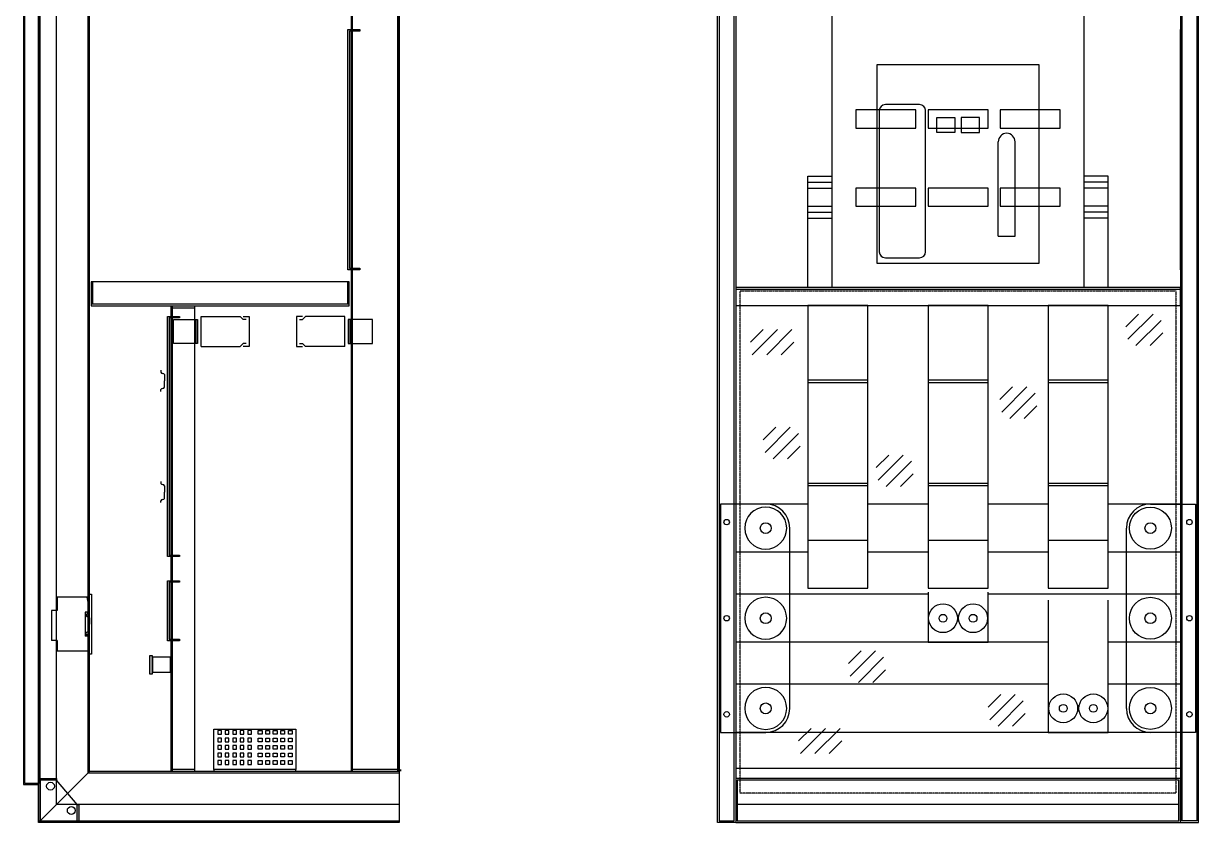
# Model space of a CAD drawing. Header units: millimetres. Extents: x 3151 to 30896, y 1337 to 7086.
# Drawn here: x 11679 to 13634, y 4337 to 5667 of the extents above; entities that cross this region are included whole.
import ezdxf

# ---------------------------------------------------------------- set-up
doc = ezdxf.new("R2010")
doc.units = ezdxf.units.MM
doc.linetypes.add('CENTER', pattern=[2, 1.25, -0.25, 0.25, -0.25])
doc.linetypes.add('DASHED2', pattern=[0.375, 0.25, -0.125])

msp = doc.modelspace()

# ---------------------------------------------------------------- hatches: boundary and pattern name
for points in [[(12218.3, 5656.7), (12238.3, 5656.7), (12238.3, 5654), (12221, 5654), (12221, 5259.3), (12238.3, 5259.3), (12238.3, 5256.7), (12218.3, 5256.7)], [(11918.3, 5179.2), (11938.3, 5179.2), (11938.3, 5176.5), (11921, 5176.5), (11921, 4781.8), (11938.3, 4781.8), (11938.3, 4779.2), (11918.3, 4779.2)], [(11918.3, 4739.2), (11938.3, 4739.2), (11938.3, 4736.5), (11921, 4736.5), (11921, 4641.8), (11938.3, 4641.8), (11938.3, 4639.2), (11918.3, 4639.2)], [(11888.3, 4584.2), (11893.3, 4584.2), (11893.3, 4614.2), (11888.3, 4614.2)], [(11733.8, 4409.7), (11733.8, 4407), (11706.5, 4407), (11706.5, 4339.3), (11768.2, 4339.3), (11768.2, 4366.7), (11770.8, 4366.7), (11770.8, 4336.7), (11703.8, 4336.7), (11703.8, 4409.7)]]:
    msp.add_hatch(color=7).paths.add_polyline_path(points)

# ---------------------------------------------------------------- linework, layer by layer
at = {"color": 7}
for p, q in [((11703.8, 4336.7), (11703.8, 6536.7)), ((11706.5, 4336.7), (11706.5, 6536.7)), ((12303.8, 6536.7), (12303.8, 4336.7)), ((12833.8, 4336.7), (12833.8, 6536.7)), ((12836.5, 6534), (12836.5, 4339.3)), ((12861.2, 4339.3), (12861.2, 6534)), ((12863.8, 6536.7), (12863.8, 4336.7)), ((13603.8, 6536.7), (13603.8, 4336.7)), ((13606.5, 4339.3), (13606.5, 6534)), ((13631.2, 6534), (13631.2, 4339.3)), ((13633.8, 4336.7), (13633.8, 6536.7)), ((11678.8, 6512.8), (11678.8, 4399.8)), ((11680.8, 4401.8), (11680.8, 6510.8)), ((11703.8, 6510.8), (11703.8, 4401.8)), ((11733.8, 4366.7), (11733.8, 6506.7)), ((11786.2, 4419), (11786.2, 6454.3)), ((11788.8, 4421.7), (11788.8, 6451.7)), ((12223.8, 6451.2), (12223.8, 4422.2)), ((12226.5, 4422.2), (12226.5, 6451.2)), ((12301.2, 6451.2), (12301.2, 4422.2)), ((12303.8, 6451.2), (12303.8, 4422.2)), ((12303.8, 4422.2), (12303.8, 6451.2)), ((13023.8, 5712.7), (13023.8, 5227.7)), ((13443.8, 5227.7), (13443.8, 5712.7)), ((12218.3, 5256.7), (12218.3, 5656.7)), ((12218.3, 5656.7), (12238.3, 5656.7)), ((12238.3, 5654), (12221, 5654)), ((12221, 5654), (12221, 5259.3)), ((12238.3, 5656.7), (12238.3, 5654)), ((13603.8, 5256.7), (13603.8, 5656.7)), ((13368.8, 5597.7), (13098.8, 5597.7)), ((13098.8, 5597.7), (13098.8, 5267.7)), ((13368.8, 5267.7), (13368.8, 5597.7)), ((13163.8, 5522.7), (13063.8, 5522.7)), ((13063.8, 5522.7), (13063.8, 5492.7)), ((13102.8, 5521.7), (13102.8, 5286.7)), ((13169.8, 5531.7), (13112.8, 5531.7)), ((13163.8, 5492.7), (13163.8, 5522.7)), ((13179.8, 5286.7), (13179.8, 5521.7)), ((13283.8, 5522.7), (13183.8, 5522.7)), ((13183.8, 5522.7), (13183.8, 5492.7)), ((13283.8, 5492.7), (13283.8, 5522.7)), ((13403.8, 5522.7), (13303.8, 5522.7)), ((13303.8, 5522.7), (13303.8, 5492.7)), ((13403.8, 5492.7), (13403.8, 5522.7)), ((13198.5, 5485), (13198.5, 5510)), ((13198.5, 5510), (13228.5, 5510)), ((13228.5, 5510), (13228.5, 5485)), ((13269.2, 5510), (13239.2, 5510)), ((13239.2, 5510), (13239.2, 5485)), ((13269.2, 5485), (13269.2, 5510)), ((13063.8, 5492.7), (13163.8, 5492.7)), ((13183.8, 5492.7), (13283.8, 5492.7)), ((13228.5, 5485), (13198.5, 5485)), ((13239.2, 5485), (13269.2, 5485)), ((13303.8, 5492.7), (13403.8, 5492.7)), ((13300.7, 5312.7), (13300.7, 5469.9)), ((13328.7, 5312.7), (13328.7, 5469.9)), ((12983.8, 5227.2), (12983.8, 5412.7)), ((12983.8, 5412.7), (13023.8, 5412.7)), ((12983.8, 5402.7), (13023.8, 5402.7)), ((13483.8, 5412.7), (13443.8, 5412.7)), ((13483.8, 5402.7), (13443.8, 5402.7)), ((13483.8, 5227.2), (13483.8, 5412.7)), ((12983.8, 5392.7), (13023.8, 5392.7)), ((13163.8, 5392.7), (13063.8, 5392.7)), ((13063.8, 5392.7), (13063.8, 5362.7)), ((13163.8, 5362.7), (13163.8, 5392.7)), ((13283.8, 5392.7), (13183.8, 5392.7)), ((13183.8, 5392.7), (13183.8, 5362.7)), ((13283.8, 5362.7), (13283.8, 5392.7)), ((13403.8, 5392.7), (13303.8, 5392.7)), ((13303.8, 5392.7), (13303.8, 5362.7)), ((13403.8, 5362.7), (13403.8, 5392.7)), ((13483.8, 5392.7), (13443.8, 5392.7)), ((12983.8, 5362.7), (13023.8, 5362.7)), ((13063.8, 5362.7), (13163.8, 5362.7)), ((13183.8, 5362.7), (13283.8, 5362.7)), ((13303.8, 5362.7), (13403.8, 5362.7)), ((13483.8, 5362.7), (13443.8, 5362.7)), ((12983.8, 5352.7), (13023.8, 5352.7)), ((12983.8, 5342.7), (13023.8, 5342.7)), ((13483.8, 5352.7), (13443.8, 5352.7)), ((13483.8, 5342.7), (13443.8, 5342.7)), ((13300.7, 5312.7), (13328.7, 5312.7)), ((12221, 5259.3), (12238.3, 5259.3)), ((12238.3, 5259.3), (12238.3, 5256.7)), ((13098.8, 5267.7), (13368.8, 5267.7)), ((13112.8, 5276.7), (13169.8, 5276.7)), ((12238.3, 5256.7), (12218.3, 5256.7)), ((11791.7, 5236.7), (11791.7, 5196.7)), ((12220.7, 5236.7), (11791.7, 5236.7)), ((11794.3, 5199.3), (11794.3, 5236.7)), ((12218, 5236.7), (12218, 5199.3)), ((12220.7, 5196.7), (12220.7, 5236.7)), ((13603.8, 5227.2), (12863.8, 5227.2)), ((12863.8, 5227.2), (12863.8, 5197.2)), ((12863.8, 5224.2), (13603.8, 5224.2)), ((13023.8, 5227.7), (13443.8, 5227.7)), ((13603.8, 5197.2), (13603.8, 5227.2)), ((12220.7, 5199.3), (11791.7, 5199.3)), ((11791.7, 5196.7), (12220.7, 5196.7)), ((11963.8, 5196.2), (11923.8, 5196.2)), ((11923.8, 5196.2), (11923.8, 4422.2)), ((11926.5, 4422.2), (11926.5, 5196.2)), ((11926.5, 5193.5), (11963.8, 5193.5)), ((11963.8, 4422.2), (11963.8, 5196.2)), ((12863.8, 5197.2), (13603.8, 5197.2)), ((13083.8, 5197.2), (12983.8, 5197.2)), ((12983.8, 5197.2), (12983.8, 4806.7)), ((13083.8, 5197.2), (12983.8, 5197.2)), ((12983.8, 5197.2), (12983.8, 4726.7)), ((13083.8, 4806.7), (13083.8, 5197.2)), ((13083.8, 4726.7), (13083.8, 5197.2)), ((13283.8, 5197.2), (13183.8, 5197.2)), ((13183.8, 5197.2), (13183.8, 4806.7)), ((13283.8, 5197.2), (13183.8, 5197.2)), ((13183.8, 5197.2), (13183.8, 4726.7)), ((13283.8, 4806.7), (13283.8, 5197.2)), ((13283.8, 4726.7), (13283.8, 5197.2)), ((13483.8, 5197.2), (13383.8, 5197.2)), ((13383.8, 5197.2), (13383.8, 4806.7)), ((13483.8, 5197.2), (13383.8, 5197.2)), ((13383.8, 5197.2), (13383.8, 4726.7)), ((13483.8, 4806.7), (13483.8, 5197.2)), ((13483.8, 4726.7), (13483.8, 5197.2)), ((13513.2, 5162), (13534.2, 5183)), ((13516.2, 5141), (13558.2, 5183)), ((11918.3, 4779.2), (11918.3, 5179.2)), ((11918.3, 5179.2), (11938.3, 5179.2)), ((11938.3, 5176.5), (11921, 5176.5)), ((11921, 5176.5), (11921, 4781.8)), ((11938.3, 5179.2), (11938.3, 5176.5)), ((11974.3, 5129.2), (11974.3, 5179.2)), ((11974.3, 5179.2), (12039.3, 5179.2)), ((12044.3, 5174.2), (12039.3, 5179.2)), ((12044.3, 5179.2), (12054.3, 5179.2)), ((12049.3, 5174.2), (12044.3, 5174.2)), ((12054.3, 5179.2), (12054.3, 5129.2)), ((12133.3, 5179.2), (12133.3, 5129.2)), ((12143.3, 5179.2), (12133.3, 5179.2)), ((12138.3, 5174.2), (12143.3, 5174.2)), ((12143.3, 5174.2), (12148.3, 5179.2)), ((12213.3, 5179.2), (12148.3, 5179.2)), ((12213.3, 5129.2), (12213.3, 5179.2)), ((13529.7, 5130.5), (13571.7, 5172.5)), ((12888.4, 5136.4), (12909.4, 5157.4)), ((12891.4, 5115.4), (12933.4, 5157.4)), ((12915.4, 5115.4), (12957.4, 5157.4)), ((13553.7, 5130.5), (13574.7, 5151.5)), ((11974.3, 5129.2), (12039.3, 5129.2)), ((12044.3, 5134.2), (12039.3, 5129.2)), ((12049.3, 5134.2), (12044.3, 5134.2)), ((12054.3, 5129.2), (12044.3, 5129.2)), ((12133.3, 5129.2), (12143.3, 5129.2)), ((12138.3, 5134.2), (12143.3, 5134.2)), ((12143.3, 5134.2), (12148.3, 5129.2)), ((12213.3, 5129.2), (12148.3, 5129.2)), ((12939.4, 5115.4), (12960.4, 5136.4)), ((11907.6, 5089.4), (11907.6, 5086.1)), ((11913.3, 5082.2), (11913.3, 5071.7)), ((11913.3, 5061.2), (11913.3, 5071.7)), ((12983.8, 5073.5), (13083.8, 5073.5)), ((12983.8, 5069.3), (13083.8, 5069.3)), ((13183.8, 5073.5), (13283.8, 5073.5)), ((13183.8, 5069.3), (13283.8, 5069.3)), ((13383.8, 5073.5), (13483.8, 5073.5)), ((13383.8, 5069.3), (13483.8, 5069.3)), ((11907.6, 5054.1), (11907.6, 5057.3)), ((13303.4, 5040.9), (13324.4, 5061.9)), ((13306.4, 5019.9), (13348.4, 5061.9)), ((13319.9, 5009.4), (13361.9, 5051.4)), ((13343.9, 5009.4), (13364.9, 5030.4)), ((12909.6, 4973.5), (12930.6, 4994.5)), ((12912.6, 4952.5), (12954.6, 4994.5)), ((12926.1, 4942), (12968.1, 4984)), ((12950.1, 4942), (12971.1, 4963)), ((13097.6, 4927.4), (13118.6, 4948.4)), ((13100.6, 4906.4), (13142.6, 4948.4)), ((13114.1, 4895.9), (13156.1, 4937.9)), ((13138.1, 4895.9), (13159.1, 4916.9)), ((11907.6, 4904.4), (11907.6, 4901.1)), ((11913.3, 4897.2), (11913.3, 4886.7)), ((12983.8, 4901.6), (13083.8, 4901.6)), ((12983.8, 4897.4), (13083.8, 4897.4)), ((13183.8, 4901.6), (13283.8, 4901.6)), ((13183.8, 4897.4), (13283.8, 4897.4)), ((13383.8, 4901.6), (13483.8, 4901.6)), ((13383.8, 4897.4), (13483.8, 4897.4)), ((11907.6, 4869.1), (11907.6, 4872.3)), ((11913.3, 4876.2), (11913.3, 4886.7)), ((12863.8, 4866.7, 0), (12838.8, 4866.7, 0)), ((12838.8, 4866.7, 0), (12838.8, 4486.7, 0)), ((12983.8, 4866.7, 0), (12863.8, 4866.7, 0)), ((12913.8, 4866.7, 0), (12863.8, 4866.7, 0)), ((13183.8, 4866.7, 0), (13083.8, 4866.7, 0)), ((13383.8, 4866.7, 0), (13283.8, 4866.7, 0)), ((13603.8, 4866.7, 0), (13483.8, 4866.7, 0)), ((13553.8, 4866.7, 0), (13603.8, 4866.7, 0)), ((13603.8, 4866.7, 0), (13628.8, 4866.7, 0)), ((13628.8, 4866.7, 0), (13628.8, 4486.7, 0)), ((12953.8, 4526.7, 0), (12953.8, 4826.7, 0)), ((13513.8, 4526.7, 0), (13513.8, 4826.7, 0)), ((12983.8, 4806.7), (13083.8, 4806.7)), ((13183.8, 4806.7), (13283.8, 4806.7)), ((13383.8, 4806.7), (13483.8, 4806.7)), ((11938.3, 4779.2), (11918.3, 4779.2)), ((11921, 4781.8), (11938.3, 4781.8)), ((11938.3, 4781.8), (11938.3, 4779.2)), ((12983.8, 4786.7, 0), (12863.8, 4786.7, 0)), ((13183.8, 4786.7, 0), (13083.8, 4786.7, 0)), ((13383.8, 4786.7, 0), (13283.8, 4786.7, 0)), ((13603.8, 4786.7, 0), (13483.8, 4786.7, 0)), ((11918.3, 4639.2), (11918.3, 4739.2)), ((11918.3, 4739.2), (11938.3, 4739.2)), ((11938.3, 4736.5), (11921, 4736.5)), ((11921, 4736.5), (11921, 4641.8)), ((11938.3, 4739.2), (11938.3, 4736.5)), ((11784.6, 4711.7), (11734.6, 4711.7)), ((11734.6, 4711.7), (11734.6, 4689.4)), ((11787.6, 4697.7), (11784.6, 4711.7)), ((11788.8, 4616.7), (11788.8, 4716.7)), ((11788.8, 4716.7), (11791.8, 4716.7)), ((11791.8, 4716.7), (11791.8, 4616.7)), ((13183.8, 4716.7, 0), (12863.8, 4716.7, 0)), ((12983.8, 4726.7), (13083.8, 4726.7)), ((13183.8, 4726.7), (13283.8, 4726.7)), ((13183.8, 4720.2, 0.5), (13183.8, 4636.7, 0.5)), ((13283.8, 4636.7, 0.5), (13283.8, 4720.2, 0.5)), ((13603.8, 4716.7, 0), (13283.8, 4716.7, 0)), ((13383.8, 4726.7), (13483.8, 4726.7)), ((11787.6, 4697.7), (11787.6, 4682.7)), ((13383.8, 4706.7), (13383.8, 4486.7)), ((13483.8, 4486.7), (13483.8, 4706.7)), ((11725.6, 4689.4), (11725.6, 4639.9)), ((11734.6, 4689.4), (11725.6, 4689.4)), ((11781.2, 4686.7), (11781.2, 4646.7)), ((11784.8, 4686.7), (11781.2, 4686.7)), ((11783.1, 4684.3), (11783.1, 4681.1)), ((11784.8, 4686.7), (11785.6, 4682.7)), ((11785.6, 4682.7), (11787.6, 4682.7)), ((11788.8, 4677.2), (11788.8, 4666.7)), ((11788.8, 4656.2), (11788.8, 4666.7)), ((11734.6, 4639.9), (11725.6, 4639.9)), ((11734.6, 4639.9), (11734.6, 4621.7)), ((11787.6, 4646.7), (11781.2, 4646.7)), ((11782.6, 4646.7), (11784.6, 4650.7)), ((11783.1, 4649), (11783.1, 4652.3)), ((11784.6, 4650.7), (11786.6, 4646.7)), ((11787.6, 4646.7), (11787.6, 4621.7)), ((11938.3, 4639.2), (11918.3, 4639.2)), ((11921, 4641.8), (11938.3, 4641.8)), ((11938.3, 4641.8), (11938.3, 4639.2)), ((13383.8, 4636.7, 0), (12863.8, 4636.7, 0)), ((13183.8, 4636.7, 0.5), (13283.8, 4636.7, 0.5)), ((13603.8, 4636.7, 0), (13483.8, 4636.7, 0)), ((11787.6, 4621.7), (11734.6, 4621.7)), ((11791.8, 4616.7), (11788.8, 4616.7)), ((11893.3, 4614.2), (11888.3, 4614.2)), ((11888.3, 4614.2), (11888.3, 4584.2)), ((11893.3, 4584.2), (11893.3, 4614.2)), ((13051.5, 4601.3), (13072.5, 4622.3)), ((13054.5, 4580.3), (13096.5, 4622.3)), ((11923.3, 4611.7), (11893.3, 4611.7)), ((11893.3, 4611.7), (11893.3, 4586.7)), ((11923.3, 4586.7), (11923.3, 4611.7)), ((13068, 4569.8), (13110, 4611.8)), ((11888.3, 4584.2), (11893.3, 4584.2)), ((11893.3, 4586.7), (11923.3, 4586.7)), ((13092, 4569.8), (13113, 4590.8)), ((13383.8, 4566.7, 0), (12863.8, 4566.7, 0)), ((13603.8, 4566.7, 0), (13483.8, 4566.7, 0)), ((13283.9, 4528.6), (13304.9, 4549.6)), ((13286.9, 4507.6), (13328.9, 4549.6)), ((13300.4, 4497.1), (13342.4, 4539.1)), ((13324.4, 4497.1), (13345.4, 4518.1)), ((11995.5, 4492.2), (12132.2, 4492.2)), ((11995.5, 4425.2), (11995.5, 4492.2)), ((12008.2, 4489.7), (12002, 4489.7)), ((12002, 4489.7), (12002, 4483.5)), ((12002, 4483.5), (12008.2, 4483.5)), ((12008.2, 4477.2), (12002, 4477.2)), ((12002, 4477.2), (12002, 4471)), ((12008.2, 4483.5), (12008.2, 4489.7)), ((12008.2, 4471), (12008.2, 4477.2)), ((12020.7, 4489.7), (12014.5, 4489.7)), ((12014.5, 4489.7), (12014.5, 4483.5)), ((12014.5, 4483.5), (12020.7, 4483.5)), ((12020.7, 4477.2), (12014.5, 4477.2)), ((12014.5, 4477.2), (12014.5, 4471)), ((12020.7, 4483.5), (12020.7, 4489.7)), ((12020.7, 4471), (12020.7, 4477.2)), ((12033.2, 4489.7), (12027, 4489.7)), ((12027, 4489.7), (12027, 4483.5)), ((12027, 4483.5), (12033.2, 4483.5)), ((12033.2, 4477.2), (12027, 4477.2)), ((12027, 4477.2), (12027, 4471)), ((12033.2, 4483.5), (12033.2, 4489.7)), ((12033.2, 4471), (12033.2, 4477.2)), ((12045.7, 4489.7), (12039.5, 4489.7)), ((12039.5, 4489.7), (12039.5, 4483.5)), ((12039.5, 4483.5), (12045.7, 4483.5)), ((12045.7, 4477.2), (12039.5, 4477.2)), ((12039.5, 4477.2), (12039.5, 4471)), ((12045.7, 4483.5), (12045.7, 4489.7)), ((12045.7, 4471), (12045.7, 4477.2)), ((12058.2, 4489.7), (12052, 4489.7)), ((12052, 4489.7), (12052, 4483.5)), ((12052, 4483.5), (12058.2, 4483.5)), ((12058.2, 4477.2), (12052, 4477.2)), ((12052, 4477.2), (12052, 4471)), ((12058.2, 4483.5), (12058.2, 4489.7)), ((12058.2, 4471), (12058.2, 4477.2)), ((12069.5, 4483.5), (12069.5, 4489.7)), ((12069.5, 4489.7), (12075.7, 4489.7)), ((12075.7, 4483.5), (12069.5, 4483.5)), ((12069.5, 4471), (12069.5, 4477.2)), ((12069.5, 4477.2), (12075.7, 4477.2)), ((12075.7, 4489.7), (12075.7, 4483.5)), ((12075.7, 4477.2), (12075.7, 4471)), ((12082, 4483.5), (12082, 4489.7)), ((12082, 4489.7), (12088.2, 4489.7)), ((12088.2, 4483.5), (12082, 4483.5)), ((12082, 4471), (12082, 4477.2)), ((12082, 4477.2), (12088.2, 4477.2)), ((12088.2, 4489.7), (12088.2, 4483.5)), ((12088.2, 4477.2), (12088.2, 4471)), ((12094.5, 4483.5), (12094.5, 4489.7)), ((12094.5, 4489.7), (12100.7, 4489.7)), ((12100.7, 4483.5), (12094.5, 4483.5)), ((12094.5, 4471), (12094.5, 4477.2)), ((12094.5, 4477.2), (12100.7, 4477.2)), ((12100.7, 4489.7), (12100.7, 4483.5)), ((12100.7, 4477.2), (12100.7, 4471)), ((12107, 4483.5), (12107, 4489.7)), ((12107, 4489.7), (12113.2, 4489.7)), ((12113.2, 4483.5), (12107, 4483.5)), ((12107, 4471), (12107, 4477.2)), ((12107, 4477.2), (12113.2, 4477.2)), ((12113.2, 4489.7), (12113.2, 4483.5)), ((12113.2, 4477.2), (12113.2, 4471)), ((12119.5, 4483.5), (12119.5, 4489.7)), ((12119.5, 4489.7), (12125.7, 4489.7)), ((12125.7, 4483.5), (12119.5, 4483.5)), ((12119.5, 4471), (12119.5, 4477.2)), ((12119.5, 4477.2), (12125.7, 4477.2)), ((12125.7, 4489.7), (12125.7, 4483.5)), ((12125.7, 4477.2), (12125.7, 4471)), ((12132.2, 4492.2), (12132.2, 4425.2)), ((12838.8, 4486.7, 0), (12863.8, 4486.7, 0)), ((13603.8, 4486.7, 0), (12863.8, 4486.7, 0)), ((12863.8, 4486.7, 0), (12913.8, 4486.7, 0)), ((13603.8, 4486.6), (12863.8, 4486.6, 0)), ((12968.5, 4472.4), (12989.5, 4493.4)), ((12971.5, 4451.4), (13013.5, 4493.4)), ((12995.5, 4451.4), (13037.5, 4493.4)), ((13383.8, 4486.7), (13483.8, 4486.7)), ((13603.8, 4486.7, 0), (13553.8, 4486.7, 0)), ((13628.8, 4486.7, 0), (13603.8, 4486.7, 0)), ((12002, 4471), (12008.2, 4471)), ((12008.2, 4464.7), (12002, 4464.7)), ((12002, 4464.7), (12002, 4458.5)), ((12002, 4458.5), (12008.2, 4458.5)), ((12008.2, 4458.5), (12008.2, 4464.7)), ((12014.5, 4471), (12020.7, 4471)), ((12020.7, 4464.7), (12014.5, 4464.7)), ((12014.5, 4464.7), (12014.5, 4458.5)), ((12014.5, 4458.5), (12020.7, 4458.5)), ((12020.7, 4458.5), (12020.7, 4464.7)), ((12027, 4471), (12033.2, 4471)), ((12033.2, 4464.7), (12027, 4464.7)), ((12027, 4464.7), (12027, 4458.5)), ((12027, 4458.5), (12033.2, 4458.5)), ((12033.2, 4458.5), (12033.2, 4464.7)), ((12039.5, 4471), (12045.7, 4471)), ((12045.7, 4464.7), (12039.5, 4464.7)), ((12039.5, 4464.7), (12039.5, 4458.5)), ((12039.5, 4458.5), (12045.7, 4458.5)), ((12045.7, 4458.5), (12045.7, 4464.7)), ((12052, 4471), (12058.2, 4471)), ((12058.2, 4464.7), (12052, 4464.7)), ((12052, 4464.7), (12052, 4458.5)), ((12052, 4458.5), (12058.2, 4458.5)), ((12058.2, 4458.5), (12058.2, 4464.7)), ((12075.7, 4471), (12069.5, 4471)), ((12069.5, 4458.5), (12069.5, 4464.7)), ((12069.5, 4464.7), (12075.7, 4464.7)), ((12075.7, 4458.5), (12069.5, 4458.5)), ((12075.7, 4464.7), (12075.7, 4458.5)), ((12088.2, 4471), (12082, 4471)), ((12082, 4458.5), (12082, 4464.7)), ((12082, 4464.7), (12088.2, 4464.7)), ((12088.2, 4458.5), (12082, 4458.5)), ((12088.2, 4464.7), (12088.2, 4458.5)), ((12100.7, 4471), (12094.5, 4471)), ((12094.5, 4458.5), (12094.5, 4464.7)), ((12094.5, 4464.7), (12100.7, 4464.7)), ((12100.7, 4458.5), (12094.5, 4458.5)), ((12100.7, 4464.7), (12100.7, 4458.5)), ((12113.2, 4471), (12107, 4471)), ((12107, 4458.5), (12107, 4464.7)), ((12107, 4464.7), (12113.2, 4464.7)), ((12113.2, 4458.5), (12107, 4458.5)), ((12113.2, 4464.7), (12113.2, 4458.5)), ((12125.7, 4471), (12119.5, 4471)), ((12119.5, 4458.5), (12119.5, 4464.7)), ((12119.5, 4464.7), (12125.7, 4464.7)), ((12125.7, 4458.5), (12119.5, 4458.5)), ((12125.7, 4464.7), (12125.7, 4458.5)), ((13019.5, 4451.4), (13040.5, 4472.4)), ((12008.2, 4452.2), (12002, 4452.2)), ((12002, 4452.2), (12002, 4446)), ((12002, 4446), (12008.2, 4446)), ((12008.2, 4439.7), (12002, 4439.7)), ((12002, 4439.7), (12002, 4433.5)), ((12008.2, 4446), (12008.2, 4452.2)), ((12008.2, 4433.5), (12008.2, 4439.7)), ((12020.7, 4452.2), (12014.5, 4452.2)), ((12014.5, 4452.2), (12014.5, 4446)), ((12014.5, 4446), (12020.7, 4446)), ((12020.7, 4439.7), (12014.5, 4439.7)), ((12014.5, 4439.7), (12014.5, 4433.5)), ((12020.7, 4446), (12020.7, 4452.2)), ((12020.7, 4433.5), (12020.7, 4439.7)), ((12033.2, 4452.2), (12027, 4452.2)), ((12027, 4452.2), (12027, 4446)), ((12027, 4446), (12033.2, 4446)), ((12033.2, 4439.7), (12027, 4439.7)), ((12027, 4439.7), (12027, 4433.5)), ((12033.2, 4446), (12033.2, 4452.2)), ((12033.2, 4433.5), (12033.2, 4439.7)), ((12045.7, 4452.2), (12039.5, 4452.2)), ((12039.5, 4452.2), (12039.5, 4446)), ((12039.5, 4446), (12045.7, 4446)), ((12045.7, 4439.7), (12039.5, 4439.7)), ((12039.5, 4439.7), (12039.5, 4433.5)), ((12045.7, 4446), (12045.7, 4452.2)), ((12045.7, 4433.5), (12045.7, 4439.7)), ((12058.2, 4452.2), (12052, 4452.2)), ((12052, 4452.2), (12052, 4446)), ((12052, 4446), (12058.2, 4446)), ((12058.2, 4439.7), (12052, 4439.7)), ((12052, 4439.7), (12052, 4433.5)), ((12058.2, 4446), (12058.2, 4452.2)), ((12058.2, 4433.5), (12058.2, 4439.7)), ((12069.5, 4446), (12069.5, 4452.2)), ((12069.5, 4452.2), (12075.7, 4452.2)), ((12075.7, 4446), (12069.5, 4446)), ((12069.5, 4433.5), (12069.5, 4439.7)), ((12069.5, 4439.7), (12075.7, 4439.7)), ((12075.7, 4452.2), (12075.7, 4446)), ((12075.7, 4439.7), (12075.7, 4433.5)), ((12082, 4446), (12082, 4452.2)), ((12082, 4452.2), (12088.2, 4452.2)), ((12088.2, 4446), (12082, 4446)), ((12082, 4433.5), (12082, 4439.7)), ((12082, 4439.7), (12088.2, 4439.7)), ((12088.2, 4452.2), (12088.2, 4446)), ((12088.2, 4439.7), (12088.2, 4433.5)), ((12094.5, 4446), (12094.5, 4452.2)), ((12094.5, 4452.2), (12100.7, 4452.2)), ((12100.7, 4446), (12094.5, 4446)), ((12094.5, 4433.5), (12094.5, 4439.7)), ((12094.5, 4439.7), (12100.7, 4439.7)), ((12100.7, 4452.2), (12100.7, 4446)), ((12100.7, 4439.7), (12100.7, 4433.5)), ((12107, 4446), (12107, 4452.2)), ((12107, 4452.2), (12113.2, 4452.2)), ((12113.2, 4446), (12107, 4446)), ((12107, 4433.5), (12107, 4439.7)), ((12107, 4439.7), (12113.2, 4439.7)), ((12113.2, 4452.2), (12113.2, 4446)), ((12113.2, 4439.7), (12113.2, 4433.5)), ((12119.5, 4446), (12119.5, 4452.2)), ((12119.5, 4452.2), (12125.7, 4452.2)), ((12125.7, 4446), (12119.5, 4446)), ((12119.5, 4433.5), (12119.5, 4439.7)), ((12119.5, 4439.7), (12125.7, 4439.7)), ((12125.7, 4452.2), (12125.7, 4446)), ((12125.7, 4439.7), (12125.7, 4433.5)), ((11703.8, 4336.7), (11788.8, 4421.7)), ((12303.8, 4419), (11786.2, 4419)), ((12303.8, 4421.7), (11788.8, 4421.7)), ((11923.8, 4422.2), (11963.8, 4422.2)), ((11963.8, 4424.8), (11926.5, 4424.8)), ((12132.2, 4425.2), (11995.5, 4425.2)), ((12132.2, 4425.2), (11995.5, 4425.2)), ((11995.5, 4425.2), (11995.5, 4422.2)), ((11995.5, 4422.2), (12132.2, 4422.2)), ((12002, 4433.5), (12008.2, 4433.5)), ((12014.5, 4433.5), (12020.7, 4433.5)), ((12027, 4433.5), (12033.2, 4433.5)), ((12039.5, 4433.5), (12045.7, 4433.5)), ((12052, 4433.5), (12058.2, 4433.5)), ((12075.7, 4433.5), (12069.5, 4433.5)), ((12088.2, 4433.5), (12082, 4433.5)), ((12100.7, 4433.5), (12094.5, 4433.5)), ((12113.2, 4433.5), (12107, 4433.5)), ((12125.7, 4433.5), (12119.5, 4433.5)), ((12132.2, 4422.2), (12132.2, 4425.2)), ((12223.8, 4422.2), (12303.8, 4422.2)), ((12301.2, 4424.8), (12226.5, 4424.8)), ((12306.5, 4422.2), (12306.5, 4424.8)), ((13603.8, 4426.7), (12863.8, 4426.7)), ((11678.8, 4399.8), (11703.8, 4399.8)), ((11703.8, 4401.8), (11680.8, 4401.8)), ((11703.8, 4336.7), (11703.8, 4409.7)), ((11703.8, 4409.7), (11733.8, 4409.7)), ((11703.8, 4399.8), (11703.8, 4401.8)), ((11733.8, 4407), (11706.5, 4407)), ((11706.5, 4407), (11706.5, 4339.3)), ((11733.8, 4409.7), (11733.8, 4407)), ((11768.2, 4366.7), (11733.8, 4407)), ((13603.8, 4409.7), (12863.8, 4409.7)), ((12863.8, 4409.7), (12863.8, 4336.7)), ((13601.2, 4407), (12866.5, 4407)), ((12866.5, 4407), (12866.5, 4339.3)), ((13601.2, 4339.3), (13601.2, 4407)), ((13603.8, 4336.7), (13603.8, 4409.7)), ((12303.8, 4366.7), (11733.8, 4366.7)), ((11768.2, 4366.7), (11770.8, 4366.7)), ((11768.2, 4339.3), (11768.2, 4366.7)), ((11770.8, 4366.7), (11770.8, 4336.7)), ((13601.2, 4366.7), (12866.5, 4366.7)), ((11703.8, 4339.3), (12303.8, 4339.3)), ((12303.8, 4336.7), (11703.8, 4336.7)), ((11770.8, 4336.7), (11703.8, 4336.7)), ((11706.5, 4339.3), (11768.2, 4339.3)), ((12863.8, 4336.7), (12833.8, 4336.7)), ((12836.5, 4339.3), (12861.2, 4339.3)), ((12863.8, 4336.7), (13603.8, 4336.7)), ((12866.5, 4339.3), (13601.2, 4339.3)), ((13603.8, 4336.7), (13633.8, 4336.7)), ((13631.2, 4339.3), (13606.5, 4339.3))]:
    msp.add_line(p, q, dxfattribs=at)
at = {"color": 7, "linetype": 'CENTER'}
for p, q in [((12871.4, 5221.6), (13596.3, 5221.6)), ((12871.4, 4385.6), (12871.4, 5221.6)), ((13596.3, 5221.6), (13596.3, 4385.6)), ((13596.3, 4385.6), (12871.4, 4385.6))]:
    msp.add_line(p, q, dxfattribs=at)
at = {"color": 7, "linetype": 'DASHED2'}
for p, q in [((11928.3, 5134.2), (11928.3, 5174.2)), ((11928.3, 5174.2), (11968.3, 5174.2)), ((11965.7, 5174.2), (11965.7, 5134.2)), ((11968.3, 5174.2), (11968.3, 5134.2)), ((12219.3, 5174.2), (12219.3, 5134.2)), ((12259.3, 5174.2), (12219.3, 5174.2)), ((12222, 5174.2), (12222, 5134.2)), ((12259.3, 5134.2), (12259.3, 5174.2)), ((11968.3, 5134.2), (11928.3, 5134.2)), ((12219.3, 5134.2), (12259.3, 5134.2))]:
    msp.add_line(p, q, dxfattribs=at)
at = {"color": 7}
for centre, radius in [((12848.8, 4836.7, 0), 4.5), ((12913.8, 4826.7, 0), 9), ((13553.8, 4826.7, 0), 9), ((13618.8, 4836.7, 0), 4.5), ((13208.8, 4676.7, 0), 24), ((13258.8, 4676.7, 0), 24), ((12848.8, 4676.7, 0), 4.5), ((12913.8, 4676.7, 0), 9), ((13208.8, 4676.7, 0), 6.5), ((13258.8, 4676.7, 0), 6.5), ((13553.8, 4676.7, 0), 9), ((13618.8, 4676.7, 0), 4.5), ((12913.8, 4526.7, 0), 9), ((13408.8, 4526.7, 0), 24), ((13458.8, 4526.7, 0), 24), ((13553.8, 4526.7, 0), 9), ((12848.8, 4516.7, 0), 4.5), ((13408.8, 4526.7, 0), 6.5), ((13458.8, 4526.7, 0), 6.5), ((13618.8, 4516.7, 0), 4.5)]:
    msp.add_circle(centre, radius, dxfattribs=at)
at = {"color": 7, "linetype": 'Continuous'}
for centre in [(11723.8, 4397.2), (11723.8, 4397.2), (11758.3, 4356.7), (11758.3, 4356.7)]:
    msp.add_circle(centre, 6.5, dxfattribs=at)
at = {"color": 7}
for centre, radius, start, end in [((13112.8, 5521.7), 10, 90, 180), ((13169.8, 5521.7), 10, 0, 90), ((13314.7, 5469.9), 14, 0, 180), ((13112.8, 5286.7), 10, 180, 270), ((13169.8, 5286.7), 10, 270, 0), ((11910, 5086.7), 2.5, 194.4253, 274.5117), ((11910.5, 5081.2), 3.02, 19.3127, 95.0244), ((11910, 5056.7), 2.5, 85.4883, 165.5747), ((11910.5, 5062.2), 3.02, 264.9756, 340.6873), ((11910, 4901.7), 2.5, 194.4253, 274.5117), ((11910.5, 4896.2), 3.02, 19.3127, 95.0244), ((11910, 4871.7), 2.5, 85.4883, 165.5747), ((11910.5, 4877.2), 3.02, 264.9756, 340.6873), ((12913.8, 4826.7, 0), 40, 0, 90), ((13553.8, 4826.7, 0), 40, 90, 180), ((11785.5, 4681.7), 2.5, 194.4253, 274.5117), ((11786, 4676.2), 3.02, 19.3127, 95.0244), ((11785.5, 4651.7), 2.5, 85.4883, 165.5747), ((11786, 4657.2), 3.02, 264.9756, 340.6873), ((12913.8, 4526.7, 0), 40, 270, 0), ((13553.8, 4526.7, 0), 40, 180, 270)]:
    msp.add_arc(centre, radius, start, end, dxfattribs=at)
for centre in [(12913.8, 4826.7, 0), (12913.8, 4676.7, 0), (12913.8, 4526.7, 0)]:
    msp.add_ellipse(centre, major_axis=(24.7, 24.7), ratio=1, start_param=5.497787, end_param=11.780972, dxfattribs=at)
at = {"color": 7, "extrusion": (0, 0, -1)}
for centre in [(13553.8, 4826.7, 0), (13553.8, 4676.7, 0), (13553.8, 4526.7, 0)]:
    msp.add_ellipse(centre, major_axis=(-24.7, 24.7), ratio=1, start_param=5.497787, end_param=11.780972, dxfattribs=at)

doc.saveas('drawing.dxf')
